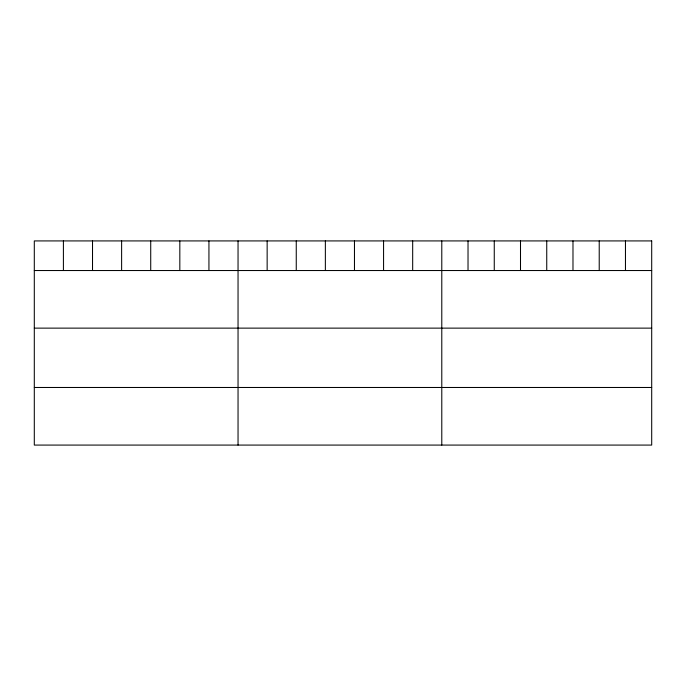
<?xml version="1.0" encoding="UTF-8"?>
<svg xmlns="http://www.w3.org/2000/svg" width="686" height="686" viewBox="0 0 686 686"><rect width="100%" height="100%" fill="white"/><g stroke="black" fill="none" stroke-linecap="round" stroke-linejoin="round"><path stroke-width="1.03" d="M34.3 270.533L651.7 270.533M34.3 328.131L651.7 328.131M34.3 387.479L651.7 387.479M625.461 240.923L625.461 270.533M599.221 240.923L599.221 270.533M572.982 240.923L572.982 270.533M546.742 240.923L546.742 270.533M520.503 240.923L520.503 270.533M494.263 240.923L494.263 270.533M468.023 240.923L468.023 270.533M441.784 240.923L441.784 445.077M412.68 240.923L412.68 270.533M383.568 240.923L383.568 270.533M354.465 240.923L354.465 270.533M325.361 240.923L325.361 270.533M296.258 240.923L296.258 270.533M267.146 240.923L267.146 270.533M238.042 240.923L238.042 445.077M208.938 240.923L208.938 270.533M179.826 240.923L179.826 270.533M150.723 240.923L150.723 270.533M121.619 240.923L121.619 270.533M92.516 240.923L92.516 270.533M63.404 240.923L63.404 270.533M651.7 240.923L34.3 240.923L34.3 445.077L651.7 445.077L651.7 240.923"/></g></svg>
